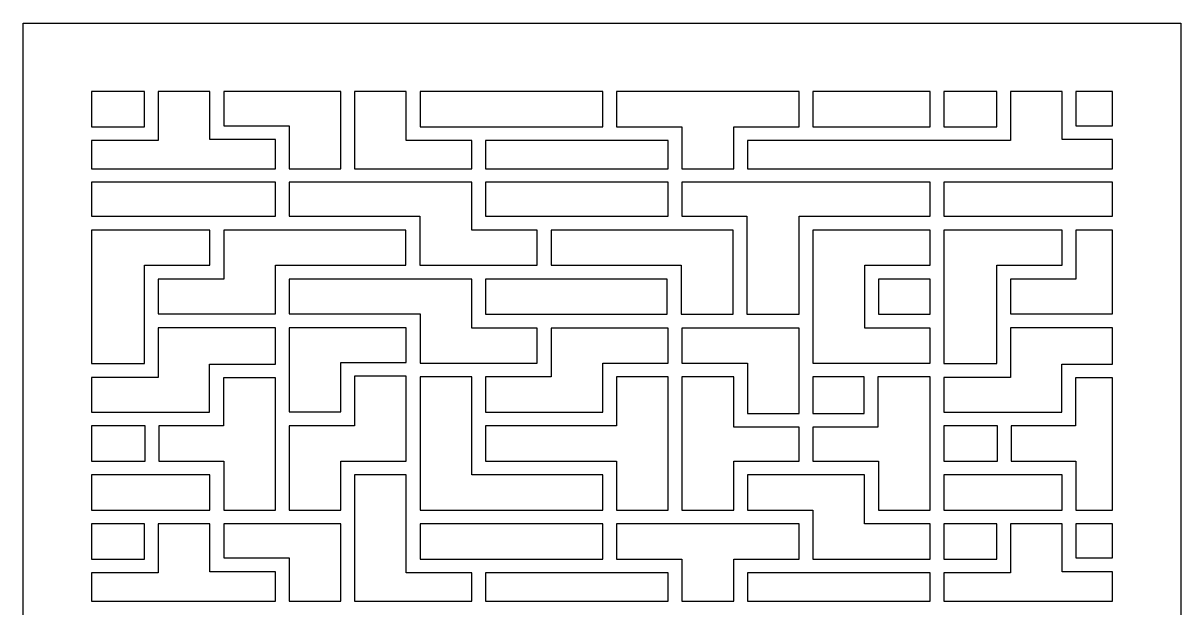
# Model space of a CAD drawing. Header units: centimetres. Extents: x -27.5 to -15.4, y -3.9 to 9.5.
# Drawn here: x -27.51 to -21.72, y 6.6 to 9.52 of the extents above; entities that cross this region are included whole.
import ezdxf

# ---------------------------------------------------------------- set-up
doc = ezdxf.new("R2010")
doc.units = ezdxf.units.CM
doc.header["$MEASUREMENT"] = 0
doc.layers.add('layer 1', color=7, linetype='Continuous')

msp = doc.modelspace()

# ---------------------------------------------------------------- linework, layer by layer
at = {"layer": 'layer 1', "color": 250}
for points, knots in [([(-27.50866, -3.90605), (-27.50866, -3.90605), (-21.72203, -3.90605), (-21.72203, -3.90605), (-21.72203, -3.90605), (-21.72203, -3.90605), (-21.72203, 9.52009), (-21.72203, 9.52009), (-21.72203, 9.52009), (-21.72203, 9.52009), (-27.50866, 9.52009), (-27.50866, 9.52009), (-27.50866, 9.52009), (-27.50866, 9.52009), (-27.50866, -3.90605), (-27.50866, -3.90605)], [0, 0, 0, 0, 0.2, 0.2, 0.2, 0.2, 0.4, 0.4, 0.4, 0.4, 0.6, 0.6, 0.6, 0.6, 1, 1, 1, 1]), ([(-27.1666, 8.93331), (-27.1666, 8.93331), (-26.83361, 8.93331), (-26.83361, 8.93331), (-26.83361, 8.93331), (-26.83361, 8.93331), (-26.83361, 9.17802), (-26.83361, 9.17802), (-26.83361, 9.17802), (-26.83361, 9.17802), (-26.57518, 9.17802), (-26.57518, 9.17802), (-26.57518, 9.17802), (-26.57518, 9.17802), (-26.57518, 8.93903), (-26.57518, 8.93903), (-26.57518, 8.93903), (-26.57518, 8.93903), (-26.24793, 8.93903), (-26.24793, 8.93903), (-26.24793, 8.93903), (-26.24793, 8.93903), (-26.24793, 8.79231), (-26.24793, 8.79231), (-26.24793, 8.79231), (-26.24793, 8.79231), (-27.1666, 8.79231), (-27.1666, 8.79231), (-27.1666, 8.79231), (-27.1666, 8.79231), (-27.1666, 8.93331), (-27.1666, 8.93331)], [0, 0, 0, 0, 0.1111111, 0.1111111, 0.1111111, 0.1111111, 0.2222222, 0.2222222, 0.2222222, 0.2222222, 0.3333333, 0.3333333, 0.3333333, 0.3333333, 0.4444444, 0.4444444, 0.4444444, 0.4444444, 0.5555556, 0.5555556, 0.5555556, 0.5555556, 0.6666667, 0.6666667, 0.6666667, 0.6666667, 0.7777778, 0.7777778, 0.7777778, 0.7777778, 1, 1, 1, 1]), ([(-26.90243, 9.17802), (-26.90243, 9.17802), (-26.90243, 9.00214), (-26.90243, 9.00214), (-26.90243, 9.00214), (-26.90243, 9.00214), (-27.1666, 9.00214), (-27.1666, 9.00214), (-27.1666, 9.00214), (-27.1666, 9.00214), (-27.1666, 9.17802), (-27.1666, 9.17802), (-27.1666, 9.17802), (-27.1666, 9.17802), (-26.90243, 9.17802), (-26.90243, 9.17802)], [0, 0, 0, 0, 0.2, 0.2, 0.2, 0.2, 0.4, 0.4, 0.4, 0.4, 0.6, 0.6, 0.6, 0.6, 1, 1, 1, 1]), ([(-26.50636, 9.17802), (-26.50636, 9.17802), (-26.21352, 9.17802), (-26.21352, 9.17802), (-26.21352, 9.17802), (-26.21352, 9.17802), (-25.92068, 9.17802), (-25.92068, 9.17802), (-25.92068, 9.17802), (-25.92068, 9.17802), (-25.92068, 8.79231), (-25.92068, 8.79231), (-25.92068, 8.79231), (-25.92068, 8.79231), (-26.17911, 8.79231), (-26.17911, 8.79231), (-26.17911, 8.79231), (-26.17911, 8.79231), (-26.17911, 9.00786), (-26.17911, 9.00786), (-26.17911, 9.00786), (-26.17911, 9.00786), (-26.50636, 9.00786), (-26.50636, 9.00786), (-26.50636, 9.00786), (-26.50636, 9.00786), (-26.50636, 9.17802), (-26.50636, 9.17802)], [0, 0, 0, 0, 0.125, 0.125, 0.125, 0.125, 0.25, 0.25, 0.25, 0.25, 0.375, 0.375, 0.375, 0.375, 0.5, 0.5, 0.5, 0.5, 0.625, 0.625, 0.625, 0.625, 0.75, 0.75, 0.75, 0.75, 1, 1, 1, 1]), ([(-25.85186, 9.17802), (-25.85186, 9.17802), (-25.59343, 9.17802), (-25.59343, 9.17802), (-25.59343, 9.17802), (-25.59343, 9.17802), (-25.59343, 8.93331), (-25.59343, 8.93331), (-25.59343, 8.93331), (-25.59343, 8.93331), (-25.26618, 8.93331), (-25.26618, 8.93331), (-25.26618, 8.93331), (-25.26618, 8.93331), (-25.26618, 8.79231), (-25.26618, 8.79231), (-25.26618, 8.79231), (-25.26618, 8.79231), (-25.85186, 8.79231), (-25.85186, 8.79231), (-25.85186, 8.79231), (-25.85186, 8.79231), (-25.85186, 9.17802), (-25.85186, 9.17802)], [0, 0, 0, 0, 0.1428571, 0.1428571, 0.1428571, 0.1428571, 0.2857143, 0.2857143, 0.2857143, 0.2857143, 0.4285714, 0.4285714, 0.4285714, 0.4285714, 0.5714286, 0.5714286, 0.5714286, 0.5714286, 0.7142857, 0.7142857, 0.7142857, 0.7142857, 1, 1, 1, 1]), ([(-25.52461, 9.17802), (-25.52461, 9.17802), (-24.61168, 9.17802), (-24.61168, 9.17802), (-24.61168, 9.17802), (-24.61168, 9.17802), (-24.61168, 9.00214), (-24.61168, 9.00214), (-24.61168, 9.00214), (-24.61168, 9.00214), (-25.23177, 9.00214), (-25.23177, 9.00214), (-25.23177, 9.00214), (-25.23177, 9.00214), (-25.52461, 9.00214), (-25.52461, 9.00214), (-25.52461, 9.00214), (-25.52461, 9.00214), (-25.52461, 9.17802), (-25.52461, 9.17802)], [0, 0, 0, 0, 0.1666667, 0.1666667, 0.1666667, 0.1666667, 0.3333333, 0.3333333, 0.3333333, 0.3333333, 0.5, 0.5, 0.5, 0.5, 0.6666667, 0.6666667, 0.6666667, 0.6666667, 1, 1, 1, 1]), ([(-24.54286, 9.17802), (-24.54286, 9.17802), (-24.25002, 9.17802), (-24.25002, 9.17802), (-24.25002, 9.17802), (-24.25002, 9.17802), (-23.92277, 9.17802), (-23.92277, 9.17802), (-23.92277, 9.17802), (-23.92277, 9.17802), (-23.62993, 9.17802), (-23.62993, 9.17802), (-23.62993, 9.17802), (-23.62993, 9.17802), (-23.62993, 9.00214), (-23.62993, 9.00214), (-23.62993, 9.00214), (-23.62993, 9.00214), (-23.95718, 9.00214), (-23.95718, 9.00214), (-23.95718, 9.00214), (-23.95718, 9.00214), (-23.95718, 8.79231), (-23.95718, 8.79231), (-23.95718, 8.79231), (-23.95718, 8.79231), (-24.21561, 8.79231), (-24.21561, 8.79231), (-24.21561, 8.79231), (-24.21561, 8.79231), (-24.21561, 9.00214), (-24.21561, 9.00214), (-24.21561, 9.00214), (-24.21561, 9.00214), (-24.54286, 9.00214), (-24.54286, 9.00214), (-24.54286, 9.00214), (-24.54286, 9.00214), (-24.54286, 9.17802), (-24.54286, 9.17802)], [0, 0, 0, 0, 0.0909091, 0.0909091, 0.0909091, 0.0909091, 0.1818182, 0.1818182, 0.1818182, 0.1818182, 0.2727273, 0.2727273, 0.2727273, 0.2727273, 0.3636364, 0.3636364, 0.3636364, 0.3636364, 0.4545455, 0.4545455, 0.4545455, 0.4545455, 0.5454545, 0.5454545, 0.5454545, 0.5454545, 0.6363636, 0.6363636, 0.6363636, 0.6363636, 0.7272727, 0.7272727, 0.7272727, 0.7272727, 0.8181818, 0.8181818, 0.8181818, 0.8181818, 1, 1, 1, 1]), ([(-22.57362, 9.17802), (-22.57362, 9.17802), (-22.31519, 9.17802), (-22.31519, 9.17802), (-22.31519, 9.17802), (-22.31519, 9.17802), (-22.31519, 8.93903), (-22.31519, 8.93903), (-22.31519, 8.93903), (-22.31519, 8.93903), (-22.0641, 8.93903), (-22.0641, 8.93903), (-22.0641, 8.93903), (-22.0641, 8.93903), (-22.0641, 8.79231), (-22.0641, 8.79231), (-22.0641, 8.79231), (-22.0641, 8.79231), (-23.88836, 8.79231), (-23.88836, 8.79231), (-23.88836, 8.79231), (-23.88836, 8.79231), (-23.88836, 8.93331), (-23.88836, 8.93331), (-23.88836, 8.93331), (-23.88836, 8.93331), (-23.59552, 8.93331), (-23.59552, 8.93331), (-23.59552, 8.93331), (-23.59552, 8.93331), (-22.57362, 8.93331), (-22.57362, 8.93331), (-22.57362, 8.93331), (-22.57362, 8.93331), (-22.57362, 9.17802), (-22.57362, 9.17802)], [0, 0, 0, 0, 0.1, 0.1, 0.1, 0.1, 0.2, 0.2, 0.2, 0.2, 0.3, 0.3, 0.3, 0.3, 0.4, 0.4, 0.4, 0.4, 0.5, 0.5, 0.5, 0.5, 0.6, 0.6, 0.6, 0.6, 0.7, 0.7, 0.7, 0.7, 0.8, 0.8, 0.8, 0.8, 1, 1, 1, 1]), ([(-23.5611, 9.17802), (-23.5611, 9.17802), (-23.30268, 9.17802), (-23.30268, 9.17802), (-23.30268, 9.17802), (-23.30268, 9.17802), (-22.97543, 9.17802), (-22.97543, 9.17802), (-22.97543, 9.17802), (-22.97543, 9.17802), (-22.97543, 9.00214), (-22.97543, 9.00214), (-22.97543, 9.00214), (-22.97543, 9.00214), (-23.5611, 9.00214), (-23.5611, 9.00214), (-23.5611, 9.00214), (-23.5611, 9.00214), (-23.5611, 9.17802), (-23.5611, 9.17802)], [0, 0, 0, 0, 0.1666667, 0.1666667, 0.1666667, 0.1666667, 0.3333333, 0.3333333, 0.3333333, 0.3333333, 0.5, 0.5, 0.5, 0.5, 0.6666667, 0.6666667, 0.6666667, 0.6666667, 1, 1, 1, 1]), ([(-22.9066, 9.17802), (-22.9066, 9.17802), (-22.64244, 9.17802), (-22.64244, 9.17802), (-22.64244, 9.17802), (-22.64244, 9.17802), (-22.64244, 9.00214), (-22.64244, 9.00214), (-22.64244, 9.00214), (-22.64244, 9.00214), (-22.9066, 9.00214), (-22.9066, 9.00214), (-22.9066, 9.00214), (-22.9066, 9.00214), (-22.9066, 9.17802), (-22.9066, 9.17802)], [0, 0, 0, 0, 0.2, 0.2, 0.2, 0.2, 0.4, 0.4, 0.4, 0.4, 0.6, 0.6, 0.6, 0.6, 1, 1, 1, 1]), ([(-22.24637, 9.17802), (-22.24637, 9.17802), (-22.0641, 9.17802), (-22.0641, 9.17802), (-22.0641, 9.17802), (-22.0641, 9.17802), (-22.0641, 9.00786), (-22.0641, 9.00786), (-22.0641, 9.00786), (-22.0641, 9.00786), (-22.24637, 9.00786), (-22.24637, 9.00786), (-22.24637, 9.00786), (-22.24637, 9.00786), (-22.24637, 9.17802), (-22.24637, 9.17802)], [0, 0, 0, 0, 0.2, 0.2, 0.2, 0.2, 0.4, 0.4, 0.4, 0.4, 0.6, 0.6, 0.6, 0.6, 1, 1, 1, 1]), ([(-25.19736, 8.79231), (-25.19736, 8.79231), (-25.19736, 8.93331), (-25.19736, 8.93331), (-25.19736, 8.93331), (-25.19736, 8.93331), (-24.57727, 8.93331), (-24.57727, 8.93331), (-24.57727, 8.93331), (-24.57727, 8.93331), (-24.28443, 8.93331), (-24.28443, 8.93331), (-24.28443, 8.93331), (-24.28443, 8.93331), (-24.28443, 8.79231), (-24.28443, 8.79231), (-24.28443, 8.79231), (-24.28443, 8.79231), (-25.19736, 8.79231), (-25.19736, 8.79231)], [0, 0, 0, 0, 0.1666667, 0.1666667, 0.1666667, 0.1666667, 0.3333333, 0.3333333, 0.3333333, 0.3333333, 0.5, 0.5, 0.5, 0.5, 0.6666667, 0.6666667, 0.6666667, 0.6666667, 1, 1, 1, 1]), ([(-27.1666, 8.55515), (-27.1666, 8.55515), (-27.1666, 8.7253), (-27.1666, 8.7253), (-27.1666, 8.7253), (-27.1666, 8.7253), (-26.24793, 8.7253), (-26.24793, 8.7253), (-26.24793, 8.7253), (-26.24793, 8.7253), (-26.24793, 8.55515), (-26.24793, 8.55515), (-26.24793, 8.55515), (-26.24793, 8.55515), (-26.54082, 8.55515), (-26.54082, 8.55515), (-26.54082, 8.55515), (-26.54082, 8.55515), (-27.1666, 8.55515), (-27.1666, 8.55515)], [0, 0, 0, 0, 0.1666667, 0.1666667, 0.1666667, 0.1666667, 0.3333333, 0.3333333, 0.3333333, 0.3333333, 0.5, 0.5, 0.5, 0.5, 0.6666667, 0.6666667, 0.6666667, 0.6666667, 1, 1, 1, 1]), ([(-26.17911, 8.7253), (-26.17911, 8.7253), (-25.26618, 8.7253), (-25.26618, 8.7253), (-25.26618, 8.7253), (-25.26618, 8.7253), (-25.26618, 8.48633), (-25.26618, 8.48633), (-25.26618, 8.48633), (-25.26618, 8.48633), (-24.93893, 8.48633), (-24.93893, 8.48633), (-24.93893, 8.48633), (-24.93893, 8.48633), (-24.93893, 8.31045), (-24.93893, 8.31045), (-24.93893, 8.31045), (-24.93893, 8.31045), (-25.23177, 8.31045), (-25.23177, 8.31045), (-25.23177, 8.31045), (-25.23177, 8.31045), (-25.52651, 8.31045), (-25.52651, 8.31045), (-25.52651, 8.31045), (-25.52651, 8.31045), (-25.52651, 8.55515), (-25.52651, 8.55515), (-25.52651, 8.55515), (-25.52651, 8.55515), (-26.17911, 8.55515), (-26.17911, 8.55515), (-26.17911, 8.55515), (-26.17911, 8.55515), (-26.17911, 8.7253), (-26.17911, 8.7253)], [0, 0, 0, 0, 0.1, 0.1, 0.1, 0.1, 0.2, 0.2, 0.2, 0.2, 0.3, 0.3, 0.3, 0.3, 0.4, 0.4, 0.4, 0.4, 0.5, 0.5, 0.5, 0.5, 0.6, 0.6, 0.6, 0.6, 0.7, 0.7, 0.7, 0.7, 0.8, 0.8, 0.8, 0.8, 1, 1, 1, 1]), ([(-25.19736, 8.55515), (-25.19736, 8.55515), (-25.19736, 8.7253), (-25.19736, 8.7253), (-25.19736, 8.7253), (-25.19736, 8.7253), (-24.28443, 8.7253), (-24.28443, 8.7253), (-24.28443, 8.7253), (-24.28443, 8.7253), (-24.28443, 8.55515), (-24.28443, 8.55515), (-24.28443, 8.55515), (-24.28443, 8.55515), (-24.90452, 8.55515), (-24.90452, 8.55515), (-24.90452, 8.55515), (-24.90452, 8.55515), (-25.19736, 8.55515), (-25.19736, 8.55515)], [0, 0, 0, 0, 0.1666667, 0.1666667, 0.1666667, 0.1666667, 0.3333333, 0.3333333, 0.3333333, 0.3333333, 0.5, 0.5, 0.5, 0.5, 0.6666667, 0.6666667, 0.6666667, 0.6666667, 1, 1, 1, 1]), ([(-23.89116, 8.06574), (-23.89116, 8.06574), (-23.89116, 8.55515), (-23.89116, 8.55515), (-23.89116, 8.55515), (-23.89116, 8.55515), (-24.21561, 8.55515), (-24.21561, 8.55515), (-24.21561, 8.55515), (-24.21561, 8.55515), (-24.21561, 8.7253), (-24.21561, 8.7253), (-24.21561, 8.7253), (-24.21561, 8.7253), (-22.97543, 8.7253), (-22.97543, 8.7253), (-22.97543, 8.7253), (-22.97543, 8.7253), (-22.97543, 8.55515), (-22.97543, 8.55515), (-22.97543, 8.55515), (-22.97543, 8.55515), (-23.62993, 8.55515), (-23.62993, 8.55515), (-23.62993, 8.55515), (-23.62993, 8.55515), (-23.62993, 8.06574), (-23.62993, 8.06574), (-23.62993, 8.06574), (-23.62993, 8.06574), (-23.89116, 8.06574), (-23.89116, 8.06574)], [0, 0, 0, 0, 0.1111111, 0.1111111, 0.1111111, 0.1111111, 0.2222222, 0.2222222, 0.2222222, 0.2222222, 0.3333333, 0.3333333, 0.3333333, 0.3333333, 0.4444444, 0.4444444, 0.4444444, 0.4444444, 0.5555556, 0.5555556, 0.5555556, 0.5555556, 0.6666667, 0.6666667, 0.6666667, 0.6666667, 0.7777778, 0.7777778, 0.7777778, 0.7777778, 1, 1, 1, 1]), ([(-22.0641, 8.7253), (-22.0641, 8.7253), (-22.0641, 8.55515), (-22.0641, 8.55515), (-22.0641, 8.55515), (-22.0641, 8.55515), (-22.28082, 8.55515), (-22.28082, 8.55515), (-22.28082, 8.55515), (-22.28082, 8.55515), (-22.9066, 8.55515), (-22.9066, 8.55515), (-22.9066, 8.55515), (-22.9066, 8.55515), (-22.9066, 8.7253), (-22.9066, 8.7253), (-22.9066, 8.7253), (-22.9066, 8.7253), (-22.0641, 8.7253), (-22.0641, 8.7253)], [0, 0, 0, 0, 0.1666667, 0.1666667, 0.1666667, 0.1666667, 0.3333333, 0.3333333, 0.3333333, 0.3333333, 0.5, 0.5, 0.5, 0.5, 0.6666667, 0.6666667, 0.6666667, 0.6666667, 1, 1, 1, 1]), ([(-27.1666, 7.81918), (-27.1666, 7.81918), (-27.1666, 8.48633), (-27.1666, 8.48633), (-27.1666, 8.48633), (-27.1666, 8.48633), (-26.57523, 8.48633), (-26.57523, 8.48633), (-26.57523, 8.48633), (-26.57523, 8.48633), (-26.57523, 8.31045), (-26.57523, 8.31045), (-26.57523, 8.31045), (-26.57523, 8.31045), (-26.90243, 8.31045), (-26.90243, 8.31045), (-26.90243, 8.31045), (-26.90243, 8.31045), (-26.90243, 8.03289), (-26.90243, 8.03289), (-26.90243, 8.03289), (-26.90243, 8.03289), (-26.90243, 7.81918), (-26.90243, 7.81918), (-26.90243, 7.81918), (-26.90243, 7.81918), (-27.1666, 7.81918), (-27.1666, 7.81918)], [0, 0, 0, 0, 0.125, 0.125, 0.125, 0.125, 0.25, 0.25, 0.25, 0.25, 0.375, 0.375, 0.375, 0.375, 0.5, 0.5, 0.5, 0.5, 0.625, 0.625, 0.625, 0.625, 0.75, 0.75, 0.75, 0.75, 1, 1, 1, 1]), ([(-26.5064, 8.48633), (-26.5064, 8.48633), (-26.21352, 8.48633), (-26.21352, 8.48633), (-26.21352, 8.48633), (-26.21352, 8.48633), (-25.59534, 8.48633), (-25.59534, 8.48633), (-25.59534, 8.48633), (-25.59534, 8.48633), (-25.59534, 8.31045), (-25.59534, 8.31045), (-25.59534, 8.31045), (-25.59534, 8.31045), (-26.24793, 8.31045), (-26.24793, 8.31045), (-26.24793, 8.31045), (-26.24793, 8.31045), (-26.24793, 8.0673), (-26.24793, 8.0673), (-26.24793, 8.0673), (-26.24793, 8.0673), (-26.83361, 8.0673), (-26.83361, 8.0673), (-26.83361, 8.0673), (-26.83361, 8.0673), (-26.83361, 8.24162), (-26.83361, 8.24162), (-26.83361, 8.24162), (-26.83361, 8.24162), (-26.5064, 8.24162), (-26.5064, 8.24162), (-26.5064, 8.24162), (-26.5064, 8.24162), (-26.5064, 8.48633), (-26.5064, 8.48633)], [0, 0, 0, 0, 0.1, 0.1, 0.1, 0.1, 0.2, 0.2, 0.2, 0.2, 0.3, 0.3, 0.3, 0.3, 0.4, 0.4, 0.4, 0.4, 0.5, 0.5, 0.5, 0.5, 0.6, 0.6, 0.6, 0.6, 0.7, 0.7, 0.7, 0.7, 0.8, 0.8, 0.8, 0.8, 1, 1, 1, 1]), ([(-24.87011, 8.48633), (-24.87011, 8.48633), (-24.25002, 8.48633), (-24.25002, 8.48633), (-24.25002, 8.48633), (-24.25002, 8.48633), (-23.95998, 8.48633), (-23.95998, 8.48633), (-23.95998, 8.48633), (-23.95998, 8.48633), (-23.95998, 8.06574), (-23.95998, 8.06574), (-23.95998, 8.06574), (-23.95998, 8.06574), (-24.22013, 8.06574), (-24.22013, 8.06574), (-24.22013, 8.06574), (-24.22013, 8.06574), (-24.22013, 8.31045), (-24.22013, 8.31045), (-24.22013, 8.31045), (-24.22013, 8.31045), (-24.87011, 8.31045), (-24.87011, 8.31045), (-24.87011, 8.31045), (-24.87011, 8.31045), (-24.87011, 8.48633), (-24.87011, 8.48633)], [0, 0, 0, 0, 0.125, 0.125, 0.125, 0.125, 0.25, 0.25, 0.25, 0.25, 0.375, 0.375, 0.375, 0.375, 0.5, 0.5, 0.5, 0.5, 0.625, 0.625, 0.625, 0.625, 0.75, 0.75, 0.75, 0.75, 1, 1, 1, 1]), ([(-23.5611, 8.03133), (-23.5611, 8.03133), (-23.5611, 8.48633), (-23.5611, 8.48633), (-23.5611, 8.48633), (-23.5611, 8.48633), (-22.97543, 8.48633), (-22.97543, 8.48633), (-22.97543, 8.48633), (-22.97543, 8.48633), (-22.97543, 8.31045), (-22.97543, 8.31045), (-22.97543, 8.31045), (-22.97543, 8.31045), (-23.3022, 8.31045), (-23.3022, 8.31045), (-23.3022, 8.31045), (-23.3022, 8.31045), (-23.3022, 7.99691), (-23.3022, 7.99691), (-23.3022, 7.99691), (-23.3022, 7.99691), (-22.97543, 7.99691), (-22.97543, 7.99691), (-22.97543, 7.99691), (-22.97543, 7.99691), (-22.97543, 7.82103), (-22.97543, 7.82103), (-22.97543, 7.82103), (-22.97543, 7.82103), (-23.27118, 7.82103), (-23.27118, 7.82103), (-23.27118, 7.82103), (-23.27118, 7.82103), (-23.5611, 7.82103), (-23.5611, 7.82103), (-23.5611, 7.82103), (-23.5611, 7.82103), (-23.5611, 8.03133), (-23.5611, 8.03133)], [0, 0, 0, 0, 0.0909091, 0.0909091, 0.0909091, 0.0909091, 0.1818182, 0.1818182, 0.1818182, 0.1818182, 0.2727273, 0.2727273, 0.2727273, 0.2727273, 0.3636364, 0.3636364, 0.3636364, 0.3636364, 0.4545455, 0.4545455, 0.4545455, 0.4545455, 0.5454545, 0.5454545, 0.5454545, 0.5454545, 0.6363636, 0.6363636, 0.6363636, 0.6363636, 0.7272727, 0.7272727, 0.7272727, 0.7272727, 0.8181818, 0.8181818, 0.8181818, 0.8181818, 1, 1, 1, 1]), ([(-22.9066, 7.81918), (-22.9066, 7.81918), (-22.9066, 8.48633), (-22.9066, 8.48633), (-22.9066, 8.48633), (-22.9066, 8.48633), (-22.31524, 8.48633), (-22.31524, 8.48633), (-22.31524, 8.48633), (-22.31524, 8.48633), (-22.31524, 8.31045), (-22.31524, 8.31045), (-22.31524, 8.31045), (-22.31524, 8.31045), (-22.64244, 8.31045), (-22.64244, 8.31045), (-22.64244, 8.31045), (-22.64244, 8.31045), (-22.64244, 8.03289), (-22.64244, 8.03289), (-22.64244, 8.03289), (-22.64244, 8.03289), (-22.64244, 7.81918), (-22.64244, 7.81918), (-22.64244, 7.81918), (-22.64244, 7.81918), (-22.9066, 7.81918), (-22.9066, 7.81918)], [0, 0, 0, 0, 0.125, 0.125, 0.125, 0.125, 0.25, 0.25, 0.25, 0.25, 0.375, 0.375, 0.375, 0.375, 0.5, 0.5, 0.5, 0.5, 0.625, 0.625, 0.625, 0.625, 0.75, 0.75, 0.75, 0.75, 1, 1, 1, 1]), ([(-22.0641, 8.48633), (-22.0641, 8.48633), (-22.0641, 8.0673), (-22.0641, 8.0673), (-22.0641, 8.0673), (-22.0641, 8.0673), (-22.57362, 8.0673), (-22.57362, 8.0673), (-22.57362, 8.0673), (-22.57362, 8.0673), (-22.57362, 8.24162), (-22.57362, 8.24162), (-22.57362, 8.24162), (-22.57362, 8.24162), (-22.24641, 8.24162), (-22.24641, 8.24162), (-22.24641, 8.24162), (-22.24641, 8.24162), (-22.24641, 8.48633), (-22.24641, 8.48633), (-22.24641, 8.48633), (-22.24641, 8.48633), (-22.0641, 8.48633), (-22.0641, 8.48633)], [0, 0, 0, 0, 0.1428571, 0.1428571, 0.1428571, 0.1428571, 0.2857143, 0.2857143, 0.2857143, 0.2857143, 0.4285714, 0.4285714, 0.4285714, 0.4285714, 0.5714286, 0.5714286, 0.5714286, 0.5714286, 0.7142857, 0.7142857, 0.7142857, 0.7142857, 1, 1, 1, 1]), ([(-26.17911, 8.0673), (-26.17911, 8.0673), (-26.17911, 8.24162), (-26.17911, 8.24162), (-26.17911, 8.24162), (-26.17911, 8.24162), (-25.56092, 8.24162), (-25.56092, 8.24162), (-25.56092, 8.24162), (-25.56092, 8.24162), (-25.26618, 8.24162), (-25.26618, 8.24162), (-25.26618, 8.24162), (-25.26618, 8.24162), (-25.26618, 7.99691), (-25.26618, 7.99691), (-25.26618, 7.99691), (-25.26618, 7.99691), (-24.93893, 7.99691), (-24.93893, 7.99691), (-24.93893, 7.99691), (-24.93893, 7.99691), (-24.93893, 7.82103), (-24.93893, 7.82103), (-24.93893, 7.82103), (-24.93893, 7.82103), (-25.23177, 7.82103), (-25.23177, 7.82103), (-25.23177, 7.82103), (-25.23177, 7.82103), (-25.52461, 7.82103), (-25.52461, 7.82103), (-25.52461, 7.82103), (-25.52461, 7.82103), (-25.52461, 8.0673), (-25.52461, 8.0673), (-25.52461, 8.0673), (-25.52461, 8.0673), (-26.17911, 8.0673), (-26.17911, 8.0673)], [0, 0, 0, 0, 0.0909091, 0.0909091, 0.0909091, 0.0909091, 0.1818182, 0.1818182, 0.1818182, 0.1818182, 0.2727273, 0.2727273, 0.2727273, 0.2727273, 0.3636364, 0.3636364, 0.3636364, 0.3636364, 0.4545455, 0.4545455, 0.4545455, 0.4545455, 0.5454545, 0.5454545, 0.5454545, 0.5454545, 0.6363636, 0.6363636, 0.6363636, 0.6363636, 0.7272727, 0.7272727, 0.7272727, 0.7272727, 0.8181818, 0.8181818, 0.8181818, 0.8181818, 1, 1, 1, 1]), ([(-24.90452, 8.24162), (-24.90452, 8.24162), (-24.28896, 8.24162), (-24.28896, 8.24162), (-24.28896, 8.24162), (-24.28896, 8.24162), (-24.28896, 8.06574), (-24.28896, 8.06574), (-24.28896, 8.06574), (-24.28896, 8.06574), (-24.90452, 8.06574), (-24.90452, 8.06574), (-24.90452, 8.06574), (-24.90452, 8.06574), (-25.19736, 8.06574), (-25.19736, 8.06574), (-25.19736, 8.06574), (-25.19736, 8.06574), (-25.19736, 8.24162), (-25.19736, 8.24162), (-25.19736, 8.24162), (-25.19736, 8.24162), (-24.90452, 8.24162), (-24.90452, 8.24162)], [0, 0, 0, 0, 0.1428571, 0.1428571, 0.1428571, 0.1428571, 0.2857143, 0.2857143, 0.2857143, 0.2857143, 0.4285714, 0.4285714, 0.4285714, 0.4285714, 0.5714286, 0.5714286, 0.5714286, 0.5714286, 0.7142857, 0.7142857, 0.7142857, 0.7142857, 1, 1, 1, 1]), ([(-23.23338, 8.06574), (-23.23338, 8.06574), (-23.23338, 8.24162), (-23.23338, 8.24162), (-23.23338, 8.24162), (-23.23338, 8.24162), (-22.97543, 8.24162), (-22.97543, 8.24162), (-22.97543, 8.24162), (-22.97543, 8.24162), (-22.97543, 8.06574), (-22.97543, 8.06574), (-22.97543, 8.06574), (-22.97543, 8.06574), (-23.23338, 8.06574), (-23.23338, 8.06574)], [0, 0, 0, 0, 0.2, 0.2, 0.2, 0.2, 0.4, 0.4, 0.4, 0.4, 0.6, 0.6, 0.6, 0.6, 1, 1, 1, 1]), ([(-27.1666, 7.57632), (-27.1666, 7.57632), (-27.1666, 7.75035), (-27.1666, 7.75035), (-27.1666, 7.75035), (-27.1666, 7.75035), (-26.83361, 7.75035), (-26.83361, 7.75035), (-26.83361, 7.75035), (-26.83361, 7.75035), (-26.83361, 7.99848), (-26.83361, 7.99848), (-26.83361, 7.99848), (-26.83361, 7.99848), (-26.24793, 7.99848), (-26.24793, 7.99848), (-26.24793, 7.99848), (-26.24793, 7.99848), (-26.24793, 7.817), (-26.24793, 7.817), (-26.24793, 7.817), (-26.24793, 7.817), (-26.57676, 7.817), (-26.57676, 7.817), (-26.57676, 7.817), (-26.57676, 7.817), (-26.57676, 7.57632), (-26.57676, 7.57632), (-26.57676, 7.57632), (-26.57676, 7.57632), (-26.86477, 7.57632), (-26.86477, 7.57632), (-26.86477, 7.57632), (-26.86477, 7.57632), (-27.1666, 7.57632), (-27.1666, 7.57632)], [0, 0, 0, 0, 0.1, 0.1, 0.1, 0.1, 0.2, 0.2, 0.2, 0.2, 0.3, 0.3, 0.3, 0.3, 0.4, 0.4, 0.4, 0.4, 0.5, 0.5, 0.5, 0.5, 0.6, 0.6, 0.6, 0.6, 0.7, 0.7, 0.7, 0.7, 0.8, 0.8, 0.8, 0.8, 1, 1, 1, 1]), ([(-26.17911, 7.99848), (-26.17911, 7.99848), (-25.59343, 7.99848), (-25.59343, 7.99848), (-25.59343, 7.99848), (-25.59343, 7.99848), (-25.59343, 7.82484), (-25.59343, 7.82484), (-25.59343, 7.82484), (-25.59343, 7.82484), (-25.92068, 7.82484), (-25.92068, 7.82484), (-25.92068, 7.82484), (-25.92068, 7.82484), (-25.92068, 7.57777), (-25.92068, 7.57777), (-25.92068, 7.57777), (-25.92068, 7.57777), (-26.17911, 7.57777), (-26.17911, 7.57777), (-26.17911, 7.57777), (-26.17911, 7.57777), (-26.17911, 7.78258), (-26.17911, 7.78258), (-26.17911, 7.78258), (-26.17911, 7.78258), (-26.17911, 7.99848), (-26.17911, 7.99848)], [0, 0, 0, 0, 0.125, 0.125, 0.125, 0.125, 0.25, 0.25, 0.25, 0.25, 0.375, 0.375, 0.375, 0.375, 0.5, 0.5, 0.5, 0.5, 0.625, 0.625, 0.625, 0.625, 0.75, 0.75, 0.75, 0.75, 1, 1, 1, 1]), ([(-25.19736, 7.75221), (-25.19736, 7.75221), (-24.87011, 7.75221), (-24.87011, 7.75221), (-24.87011, 7.75221), (-24.87011, 7.75221), (-24.87011, 7.99691), (-24.87011, 7.99691), (-24.87011, 7.99691), (-24.87011, 7.99691), (-24.28443, 7.99691), (-24.28443, 7.99691), (-24.28443, 7.99691), (-24.28443, 7.99691), (-24.28443, 7.82103), (-24.28443, 7.82103), (-24.28443, 7.82103), (-24.28443, 7.82103), (-24.61168, 7.82103), (-24.61168, 7.82103), (-24.61168, 7.82103), (-24.61168, 7.82103), (-24.61168, 7.57632), (-24.61168, 7.57632), (-24.61168, 7.57632), (-24.61168, 7.57632), (-25.19736, 7.57632), (-25.19736, 7.57632), (-25.19736, 7.57632), (-25.19736, 7.57632), (-25.19736, 7.75221), (-25.19736, 7.75221)], [0, 0, 0, 0, 0.1111111, 0.1111111, 0.1111111, 0.1111111, 0.2222222, 0.2222222, 0.2222222, 0.2222222, 0.3333333, 0.3333333, 0.3333333, 0.3333333, 0.4444444, 0.4444444, 0.4444444, 0.4444444, 0.5555556, 0.5555556, 0.5555556, 0.5555556, 0.6666667, 0.6666667, 0.6666667, 0.6666667, 0.7777778, 0.7777778, 0.7777778, 0.7777778, 1, 1, 1, 1]), ([(-23.92557, 7.99691), (-23.92557, 7.99691), (-23.62993, 7.99691), (-23.62993, 7.99691), (-23.62993, 7.99691), (-23.62993, 7.99691), (-23.62993, 7.78662), (-23.62993, 7.78662), (-23.62993, 7.78662), (-23.62993, 7.78662), (-23.62993, 7.57062), (-23.62993, 7.57062), (-23.62993, 7.57062), (-23.62993, 7.57062), (-23.88836, 7.57062), (-23.88836, 7.57062), (-23.88836, 7.57062), (-23.88836, 7.57062), (-23.88836, 7.82103), (-23.88836, 7.82103), (-23.88836, 7.82103), (-23.88836, 7.82103), (-24.21561, 7.82103), (-24.21561, 7.82103), (-24.21561, 7.82103), (-24.21561, 7.82103), (-24.21561, 7.99691), (-24.21561, 7.99691), (-24.21561, 7.99691), (-24.21561, 7.99691), (-23.92557, 7.99691), (-23.92557, 7.99691)], [0, 0, 0, 0, 0.1111111, 0.1111111, 0.1111111, 0.1111111, 0.2222222, 0.2222222, 0.2222222, 0.2222222, 0.3333333, 0.3333333, 0.3333333, 0.3333333, 0.4444444, 0.4444444, 0.4444444, 0.4444444, 0.5555556, 0.5555556, 0.5555556, 0.5555556, 0.6666667, 0.6666667, 0.6666667, 0.6666667, 0.7777778, 0.7777778, 0.7777778, 0.7777778, 1, 1, 1, 1]), ([(-22.0641, 7.99848), (-22.0641, 7.99848), (-22.0641, 7.817), (-22.0641, 7.817), (-22.0641, 7.817), (-22.0641, 7.817), (-22.31676, 7.817), (-22.31676, 7.817), (-22.31676, 7.817), (-22.31676, 7.817), (-22.31676, 7.57632), (-22.31676, 7.57632), (-22.31676, 7.57632), (-22.31676, 7.57632), (-22.60478, 7.57632), (-22.60478, 7.57632), (-22.60478, 7.57632), (-22.60478, 7.57632), (-22.9066, 7.57632), (-22.9066, 7.57632), (-22.9066, 7.57632), (-22.9066, 7.57632), (-22.9066, 7.75035), (-22.9066, 7.75035), (-22.9066, 7.75035), (-22.9066, 7.75035), (-22.57362, 7.75035), (-22.57362, 7.75035), (-22.57362, 7.75035), (-22.57362, 7.75035), (-22.57362, 7.99848), (-22.57362, 7.99848), (-22.57362, 7.99848), (-22.57362, 7.99848), (-22.0641, 7.99848), (-22.0641, 7.99848)], [0, 0, 0, 0, 0.1, 0.1, 0.1, 0.1, 0.2, 0.2, 0.2, 0.2, 0.3, 0.3, 0.3, 0.3, 0.4, 0.4, 0.4, 0.4, 0.5, 0.5, 0.5, 0.5, 0.6, 0.6, 0.6, 0.6, 0.7, 0.7, 0.7, 0.7, 0.8, 0.8, 0.8, 0.8, 1, 1, 1, 1]), ([(-26.17911, 7.50894), (-26.17911, 7.50894), (-25.85186, 7.50894), (-25.85186, 7.50894), (-25.85186, 7.50894), (-25.85186, 7.50894), (-25.85186, 7.75602), (-25.85186, 7.75602), (-25.85186, 7.75602), (-25.85186, 7.75602), (-25.59343, 7.75602), (-25.59343, 7.75602), (-25.59343, 7.75602), (-25.59343, 7.75602), (-25.59343, 7.33162), (-25.59343, 7.33162), (-25.59343, 7.33162), (-25.59343, 7.33162), (-25.92068, 7.33162), (-25.92068, 7.33162), (-25.92068, 7.33162), (-25.92068, 7.33162), (-25.92068, 7.08691), (-25.92068, 7.08691), (-25.92068, 7.08691), (-25.92068, 7.08691), (-26.17911, 7.08691), (-26.17911, 7.08691), (-26.17911, 7.08691), (-26.17911, 7.08691), (-26.17911, 7.50894), (-26.17911, 7.50894)], [0, 0, 0, 0, 0.1111111, 0.1111111, 0.1111111, 0.1111111, 0.2222222, 0.2222222, 0.2222222, 0.2222222, 0.3333333, 0.3333333, 0.3333333, 0.3333333, 0.4444444, 0.4444444, 0.4444444, 0.4444444, 0.5555556, 0.5555556, 0.5555556, 0.5555556, 0.6666667, 0.6666667, 0.6666667, 0.6666667, 0.7777778, 0.7777778, 0.7777778, 0.7777778, 1, 1, 1, 1]), ([(-26.50793, 7.74817), (-26.50793, 7.74817), (-26.24793, 7.74817), (-26.24793, 7.74817), (-26.24793, 7.74817), (-26.24793, 7.74817), (-26.24793, 7.54336), (-26.24793, 7.54336), (-26.24793, 7.54336), (-26.24793, 7.54336), (-26.24793, 7.08691), (-26.24793, 7.08691), (-26.24793, 7.08691), (-26.24793, 7.08691), (-26.50636, 7.08691), (-26.50636, 7.08691), (-26.50636, 7.08691), (-26.50636, 7.08691), (-26.50636, 7.33162), (-26.50636, 7.33162), (-26.50636, 7.33162), (-26.50636, 7.33162), (-26.83036, 7.33162), (-26.83036, 7.33162), (-26.83036, 7.33162), (-26.83036, 7.33162), (-26.83036, 7.5075), (-26.83036, 7.5075), (-26.83036, 7.5075), (-26.83036, 7.5075), (-26.50793, 7.5075), (-26.50793, 7.5075), (-26.50793, 7.5075), (-26.50793, 7.5075), (-26.50793, 7.74817), (-26.50793, 7.74817)], [0, 0, 0, 0, 0.1, 0.1, 0.1, 0.1, 0.2, 0.2, 0.2, 0.2, 0.3, 0.3, 0.3, 0.3, 0.4, 0.4, 0.4, 0.4, 0.5, 0.5, 0.5, 0.5, 0.6, 0.6, 0.6, 0.6, 0.7, 0.7, 0.7, 0.7, 0.8, 0.8, 0.8, 0.8, 1, 1, 1, 1]), ([(-25.52461, 7.2972), (-25.52461, 7.2972), (-25.52461, 7.75221), (-25.52461, 7.75221), (-25.52461, 7.75221), (-25.52461, 7.75221), (-25.26618, 7.75221), (-25.26618, 7.75221), (-25.26618, 7.75221), (-25.26618, 7.75221), (-25.26618, 7.54191), (-25.26618, 7.54191), (-25.26618, 7.54191), (-25.26618, 7.54191), (-25.26618, 7.26279), (-25.26618, 7.26279), (-25.26618, 7.26279), (-25.26618, 7.26279), (-24.61168, 7.26279), (-24.61168, 7.26279), (-24.61168, 7.26279), (-24.61168, 7.26279), (-24.61168, 7.08691), (-24.61168, 7.08691), (-24.61168, 7.08691), (-24.61168, 7.08691), (-25.52461, 7.08691), (-25.52461, 7.08691), (-25.52461, 7.08691), (-25.52461, 7.08691), (-25.52461, 7.2972), (-25.52461, 7.2972)], [0, 0, 0, 0, 0.1111111, 0.1111111, 0.1111111, 0.1111111, 0.2222222, 0.2222222, 0.2222222, 0.2222222, 0.3333333, 0.3333333, 0.3333333, 0.3333333, 0.4444444, 0.4444444, 0.4444444, 0.4444444, 0.5555556, 0.5555556, 0.5555556, 0.5555556, 0.6666667, 0.6666667, 0.6666667, 0.6666667, 0.7777778, 0.7777778, 0.7777778, 0.7777778, 1, 1, 1, 1]), ([(-25.19736, 7.5075), (-25.19736, 7.5075), (-24.54286, 7.5075), (-24.54286, 7.5075), (-24.54286, 7.5075), (-24.54286, 7.5075), (-24.54286, 7.75221), (-24.54286, 7.75221), (-24.54286, 7.75221), (-24.54286, 7.75221), (-24.28443, 7.75221), (-24.28443, 7.75221), (-24.28443, 7.75221), (-24.28443, 7.75221), (-24.28443, 7.08691), (-24.28443, 7.08691), (-24.28443, 7.08691), (-24.28443, 7.08691), (-24.54286, 7.08691), (-24.54286, 7.08691), (-24.54286, 7.08691), (-24.54286, 7.08691), (-24.54286, 7.33162), (-24.54286, 7.33162), (-24.54286, 7.33162), (-24.54286, 7.33162), (-25.19736, 7.33162), (-25.19736, 7.33162), (-25.19736, 7.33162), (-25.19736, 7.33162), (-25.19736, 7.5075), (-25.19736, 7.5075)], [0, 0, 0, 0, 0.1111111, 0.1111111, 0.1111111, 0.1111111, 0.2222222, 0.2222222, 0.2222222, 0.2222222, 0.3333333, 0.3333333, 0.3333333, 0.3333333, 0.4444444, 0.4444444, 0.4444444, 0.4444444, 0.5555556, 0.5555556, 0.5555556, 0.5555556, 0.6666667, 0.6666667, 0.6666667, 0.6666667, 0.7777778, 0.7777778, 0.7777778, 0.7777778, 1, 1, 1, 1]), ([(-24.21561, 7.08691), (-24.21561, 7.08691), (-24.21561, 7.75221), (-24.21561, 7.75221), (-24.21561, 7.75221), (-24.21561, 7.75221), (-23.95718, 7.75221), (-23.95718, 7.75221), (-23.95718, 7.75221), (-23.95718, 7.75221), (-23.95718, 7.5018), (-23.95718, 7.5018), (-23.95718, 7.5018), (-23.95718, 7.5018), (-23.62993, 7.5018), (-23.62993, 7.5018), (-23.62993, 7.5018), (-23.62993, 7.5018), (-23.62993, 7.33162), (-23.62993, 7.33162), (-23.62993, 7.33162), (-23.62993, 7.33162), (-23.95718, 7.33162), (-23.95718, 7.33162), (-23.95718, 7.33162), (-23.95718, 7.33162), (-23.95718, 7.08691), (-23.95718, 7.08691), (-23.95718, 7.08691), (-23.95718, 7.08691), (-24.21561, 7.08691), (-24.21561, 7.08691)], [0, 0, 0, 0, 0.1111111, 0.1111111, 0.1111111, 0.1111111, 0.2222222, 0.2222222, 0.2222222, 0.2222222, 0.3333333, 0.3333333, 0.3333333, 0.3333333, 0.4444444, 0.4444444, 0.4444444, 0.4444444, 0.5555556, 0.5555556, 0.5555556, 0.5555556, 0.6666667, 0.6666667, 0.6666667, 0.6666667, 0.7777778, 0.7777778, 0.7777778, 0.7777778, 1, 1, 1, 1]), ([(-23.23677, 7.75221), (-23.23677, 7.75221), (-22.97543, 7.75221), (-22.97543, 7.75221), (-22.97543, 7.75221), (-22.97543, 7.75221), (-22.97543, 7.2972), (-22.97543, 7.2972), (-22.97543, 7.2972), (-22.97543, 7.2972), (-22.97543, 7.08691), (-22.97543, 7.08691), (-22.97543, 7.08691), (-22.97543, 7.08691), (-23.23385, 7.08691), (-23.23385, 7.08691), (-23.23385, 7.08691), (-23.23385, 7.08691), (-23.23385, 7.33162), (-23.23385, 7.33162), (-23.23385, 7.33162), (-23.23385, 7.33162), (-23.5611, 7.33162), (-23.5611, 7.33162), (-23.5611, 7.33162), (-23.5611, 7.33162), (-23.5611, 7.5018), (-23.5611, 7.5018), (-23.5611, 7.5018), (-23.5611, 7.5018), (-23.23677, 7.5018), (-23.23677, 7.5018), (-23.23677, 7.5018), (-23.23677, 7.5018), (-23.23677, 7.75221), (-23.23677, 7.75221)], [0, 0, 0, 0, 0.1, 0.1, 0.1, 0.1, 0.2, 0.2, 0.2, 0.2, 0.3, 0.3, 0.3, 0.3, 0.4, 0.4, 0.4, 0.4, 0.5, 0.5, 0.5, 0.5, 0.6, 0.6, 0.6, 0.6, 0.7, 0.7, 0.7, 0.7, 0.8, 0.8, 0.8, 0.8, 1, 1, 1, 1]), ([(-23.5611, 7.75221), (-23.5611, 7.75221), (-23.3056, 7.75221), (-23.3056, 7.75221), (-23.3056, 7.75221), (-23.3056, 7.75221), (-23.3056, 7.57062), (-23.3056, 7.57062), (-23.3056, 7.57062), (-23.3056, 7.57062), (-23.5611, 7.57062), (-23.5611, 7.57062), (-23.5611, 7.57062), (-23.5611, 7.57062), (-23.5611, 7.75221), (-23.5611, 7.75221)], [0, 0, 0, 0, 0.2, 0.2, 0.2, 0.2, 0.4, 0.4, 0.4, 0.4, 0.6, 0.6, 0.6, 0.6, 1, 1, 1, 1]), ([(-22.0641, 7.74817), (-22.0641, 7.74817), (-22.0641, 7.08691), (-22.0641, 7.08691), (-22.0641, 7.08691), (-22.0641, 7.08691), (-22.24637, 7.08691), (-22.24637, 7.08691), (-22.24637, 7.08691), (-22.24637, 7.08691), (-22.24637, 7.33162), (-22.24637, 7.33162), (-22.24637, 7.33162), (-22.24637, 7.33162), (-22.57036, 7.33162), (-22.57036, 7.33162), (-22.57036, 7.33162), (-22.57036, 7.33162), (-22.57036, 7.5075), (-22.57036, 7.5075), (-22.57036, 7.5075), (-22.57036, 7.5075), (-22.24794, 7.5075), (-22.24794, 7.5075), (-22.24794, 7.5075), (-22.24794, 7.5075), (-22.24794, 7.74817), (-22.24794, 7.74817), (-22.24794, 7.74817), (-22.24794, 7.74817), (-22.0641, 7.74817), (-22.0641, 7.74817)], [0, 0, 0, 0, 0.1111111, 0.1111111, 0.1111111, 0.1111111, 0.2222222, 0.2222222, 0.2222222, 0.2222222, 0.3333333, 0.3333333, 0.3333333, 0.3333333, 0.4444444, 0.4444444, 0.4444444, 0.4444444, 0.5555556, 0.5555556, 0.5555556, 0.5555556, 0.6666667, 0.6666667, 0.6666667, 0.6666667, 0.7777778, 0.7777778, 0.7777778, 0.7777778, 1, 1, 1, 1]), ([(-27.1666, 7.33162), (-27.1666, 7.33162), (-27.1666, 7.5075), (-27.1666, 7.5075), (-27.1666, 7.5075), (-27.1666, 7.5075), (-26.89918, 7.5075), (-26.89918, 7.5075), (-26.89918, 7.5075), (-26.89918, 7.5075), (-26.89918, 7.33162), (-26.89918, 7.33162), (-26.89918, 7.33162), (-26.89918, 7.33162), (-27.1666, 7.33162), (-27.1666, 7.33162)], [0, 0, 0, 0, 0.2, 0.2, 0.2, 0.2, 0.4, 0.4, 0.4, 0.4, 0.6, 0.6, 0.6, 0.6, 1, 1, 1, 1]), ([(-22.9066, 7.33162), (-22.9066, 7.33162), (-22.9066, 7.5075), (-22.9066, 7.5075), (-22.9066, 7.5075), (-22.9066, 7.5075), (-22.63919, 7.5075), (-22.63919, 7.5075), (-22.63919, 7.5075), (-22.63919, 7.5075), (-22.63919, 7.33162), (-22.63919, 7.33162), (-22.63919, 7.33162), (-22.63919, 7.33162), (-22.9066, 7.33162), (-22.9066, 7.33162)], [0, 0, 0, 0, 0.2, 0.2, 0.2, 0.2, 0.4, 0.4, 0.4, 0.4, 0.6, 0.6, 0.6, 0.6, 1, 1, 1, 1]), ([(-27.1666, 7.08691), (-27.1666, 7.08691), (-27.1666, 7.26279), (-27.1666, 7.26279), (-27.1666, 7.26279), (-27.1666, 7.26279), (-26.86477, 7.26279), (-26.86477, 7.26279), (-26.86477, 7.26279), (-26.86477, 7.26279), (-26.57518, 7.26279), (-26.57518, 7.26279), (-26.57518, 7.26279), (-26.57518, 7.26279), (-26.57518, 7.08691), (-26.57518, 7.08691), (-26.57518, 7.08691), (-26.57518, 7.08691), (-26.86802, 7.08691), (-26.86802, 7.08691), (-26.86802, 7.08691), (-26.86802, 7.08691), (-27.1666, 7.08691), (-27.1666, 7.08691)], [0, 0, 0, 0, 0.1428571, 0.1428571, 0.1428571, 0.1428571, 0.2857143, 0.2857143, 0.2857143, 0.2857143, 0.4285714, 0.4285714, 0.4285714, 0.4285714, 0.5714286, 0.5714286, 0.5714286, 0.5714286, 0.7142857, 0.7142857, 0.7142857, 0.7142857, 1, 1, 1, 1]), ([(-25.85186, 6.63238), (-25.85186, 6.63238), (-25.85186, 7.0525), (-25.85186, 7.0525), (-25.85186, 7.0525), (-25.85186, 7.0525), (-25.85186, 7.26279), (-25.85186, 7.26279), (-25.85186, 7.26279), (-25.85186, 7.26279), (-25.59343, 7.26279), (-25.59343, 7.26279), (-25.59343, 7.26279), (-25.59343, 7.26279), (-25.59343, 7.0525), (-25.59343, 7.0525), (-25.59343, 7.0525), (-25.59343, 7.0525), (-25.59343, 6.77338), (-25.59343, 6.77338), (-25.59343, 6.77338), (-25.59343, 6.77338), (-25.26618, 6.77338), (-25.26618, 6.77338), (-25.26618, 6.77338), (-25.26618, 6.77338), (-25.26618, 6.63238), (-25.26618, 6.63238), (-25.26618, 6.63238), (-25.26618, 6.63238), (-25.85186, 6.63238), (-25.85186, 6.63238)], [0, 0, 0, 0, 0.1111111, 0.1111111, 0.1111111, 0.1111111, 0.2222222, 0.2222222, 0.2222222, 0.2222222, 0.3333333, 0.3333333, 0.3333333, 0.3333333, 0.4444444, 0.4444444, 0.4444444, 0.4444444, 0.5555556, 0.5555556, 0.5555556, 0.5555556, 0.6666667, 0.6666667, 0.6666667, 0.6666667, 0.7777778, 0.7777778, 0.7777778, 0.7777778, 1, 1, 1, 1]), ([(-23.59552, 7.26279), (-23.59552, 7.26279), (-23.30268, 7.26279), (-23.30268, 7.26279), (-23.30268, 7.26279), (-23.30268, 7.26279), (-23.30268, 7.01809), (-23.30268, 7.01809), (-23.30268, 7.01809), (-23.30268, 7.01809), (-22.97543, 7.01809), (-22.97543, 7.01809), (-22.97543, 7.01809), (-22.97543, 7.01809), (-22.97543, 6.8422), (-22.97543, 6.8422), (-22.97543, 6.8422), (-22.97543, 6.8422), (-23.5611, 6.8422), (-23.5611, 6.8422), (-23.5611, 6.8422), (-23.5611, 6.8422), (-23.5611, 7.08691), (-23.5611, 7.08691), (-23.5611, 7.08691), (-23.5611, 7.08691), (-23.88836, 7.08691), (-23.88836, 7.08691), (-23.88836, 7.08691), (-23.88836, 7.08691), (-23.88836, 7.26279), (-23.88836, 7.26279), (-23.88836, 7.26279), (-23.88836, 7.26279), (-23.59552, 7.26279), (-23.59552, 7.26279)], [0, 0, 0, 0, 0.1, 0.1, 0.1, 0.1, 0.2, 0.2, 0.2, 0.2, 0.3, 0.3, 0.3, 0.3, 0.4, 0.4, 0.4, 0.4, 0.5, 0.5, 0.5, 0.5, 0.6, 0.6, 0.6, 0.6, 0.7, 0.7, 0.7, 0.7, 0.8, 0.8, 0.8, 0.8, 1, 1, 1, 1]), ([(-22.9066, 7.26279), (-22.9066, 7.26279), (-22.60478, 7.26279), (-22.60478, 7.26279), (-22.60478, 7.26279), (-22.60478, 7.26279), (-22.31519, 7.26279), (-22.31519, 7.26279), (-22.31519, 7.26279), (-22.31519, 7.26279), (-22.31519, 7.08691), (-22.31519, 7.08691), (-22.31519, 7.08691), (-22.31519, 7.08691), (-22.60803, 7.08691), (-22.60803, 7.08691), (-22.60803, 7.08691), (-22.60803, 7.08691), (-22.9066, 7.08691), (-22.9066, 7.08691), (-22.9066, 7.08691), (-22.9066, 7.08691), (-22.9066, 7.26279), (-22.9066, 7.26279)], [0, 0, 0, 0, 0.1428571, 0.1428571, 0.1428571, 0.1428571, 0.2857143, 0.2857143, 0.2857143, 0.2857143, 0.4285714, 0.4285714, 0.4285714, 0.4285714, 0.5714286, 0.5714286, 0.5714286, 0.5714286, 0.7142857, 0.7142857, 0.7142857, 0.7142857, 1, 1, 1, 1]), ([(-27.1666, 6.63238), (-27.1666, 6.63238), (-27.1666, 6.77338), (-27.1666, 6.77338), (-27.1666, 6.77338), (-27.1666, 6.77338), (-26.83361, 6.77338), (-26.83361, 6.77338), (-26.83361, 6.77338), (-26.83361, 6.77338), (-26.83361, 7.01809), (-26.83361, 7.01809), (-26.83361, 7.01809), (-26.83361, 7.01809), (-26.57518, 7.01809), (-26.57518, 7.01809), (-26.57518, 7.01809), (-26.57518, 7.01809), (-26.57518, 6.7791), (-26.57518, 6.7791), (-26.57518, 6.7791), (-26.57518, 6.7791), (-26.24793, 6.7791), (-26.24793, 6.7791), (-26.24793, 6.7791), (-26.24793, 6.7791), (-26.24793, 6.63238), (-26.24793, 6.63238), (-26.24793, 6.63238), (-26.24793, 6.63238), (-27.1666, 6.63238), (-27.1666, 6.63238)], [0, 0, 0, 0, 0.1111111, 0.1111111, 0.1111111, 0.1111111, 0.2222222, 0.2222222, 0.2222222, 0.2222222, 0.3333333, 0.3333333, 0.3333333, 0.3333333, 0.4444444, 0.4444444, 0.4444444, 0.4444444, 0.5555556, 0.5555556, 0.5555556, 0.5555556, 0.6666667, 0.6666667, 0.6666667, 0.6666667, 0.7777778, 0.7777778, 0.7777778, 0.7777778, 1, 1, 1, 1]), ([(-27.1666, 6.8422), (-27.1666, 6.8422), (-27.1666, 7.01809), (-27.1666, 7.01809), (-27.1666, 7.01809), (-27.1666, 7.01809), (-26.90243, 7.01809), (-26.90243, 7.01809), (-26.90243, 7.01809), (-26.90243, 7.01809), (-26.90243, 6.8422), (-26.90243, 6.8422), (-26.90243, 6.8422), (-26.90243, 6.8422), (-27.1666, 6.8422), (-27.1666, 6.8422)], [0, 0, 0, 0, 0.2, 0.2, 0.2, 0.2, 0.4, 0.4, 0.4, 0.4, 0.6, 0.6, 0.6, 0.6, 1, 1, 1, 1]), ([(-26.50636, 7.01809), (-26.50636, 7.01809), (-26.21352, 7.01809), (-26.21352, 7.01809), (-26.21352, 7.01809), (-26.21352, 7.01809), (-25.92068, 7.01809), (-25.92068, 7.01809), (-25.92068, 7.01809), (-25.92068, 7.01809), (-25.92068, 6.63238), (-25.92068, 6.63238), (-25.92068, 6.63238), (-25.92068, 6.63238), (-26.17911, 6.63238), (-26.17911, 6.63238), (-26.17911, 6.63238), (-26.17911, 6.63238), (-26.17911, 6.84792), (-26.17911, 6.84792), (-26.17911, 6.84792), (-26.17911, 6.84792), (-26.50636, 6.84792), (-26.50636, 6.84792), (-26.50636, 6.84792), (-26.50636, 6.84792), (-26.50636, 7.01809), (-26.50636, 7.01809)], [0, 0, 0, 0, 0.125, 0.125, 0.125, 0.125, 0.25, 0.25, 0.25, 0.25, 0.375, 0.375, 0.375, 0.375, 0.5, 0.5, 0.5, 0.5, 0.625, 0.625, 0.625, 0.625, 0.75, 0.75, 0.75, 0.75, 1, 1, 1, 1]), ([(-25.52461, 6.8422), (-25.52461, 6.8422), (-25.52461, 7.01809), (-25.52461, 7.01809), (-25.52461, 7.01809), (-25.52461, 7.01809), (-24.61168, 7.01809), (-24.61168, 7.01809), (-24.61168, 7.01809), (-24.61168, 7.01809), (-24.61168, 6.8422), (-24.61168, 6.8422), (-24.61168, 6.8422), (-24.61168, 6.8422), (-25.23177, 6.8422), (-25.23177, 6.8422), (-25.23177, 6.8422), (-25.23177, 6.8422), (-25.52461, 6.8422), (-25.52461, 6.8422)], [0, 0, 0, 0, 0.1666667, 0.1666667, 0.1666667, 0.1666667, 0.3333333, 0.3333333, 0.3333333, 0.3333333, 0.5, 0.5, 0.5, 0.5, 0.6666667, 0.6666667, 0.6666667, 0.6666667, 1, 1, 1, 1]), ([(-24.25002, 7.01809), (-24.25002, 7.01809), (-23.92277, 7.01809), (-23.92277, 7.01809), (-23.92277, 7.01809), (-23.92277, 7.01809), (-23.62993, 7.01809), (-23.62993, 7.01809), (-23.62993, 7.01809), (-23.62993, 7.01809), (-23.62993, 6.8422), (-23.62993, 6.8422), (-23.62993, 6.8422), (-23.62993, 6.8422), (-23.95718, 6.8422), (-23.95718, 6.8422), (-23.95718, 6.8422), (-23.95718, 6.8422), (-23.95718, 6.63238), (-23.95718, 6.63238), (-23.95718, 6.63238), (-23.95718, 6.63238), (-24.21561, 6.63238), (-24.21561, 6.63238), (-24.21561, 6.63238), (-24.21561, 6.63238), (-24.21561, 6.8422), (-24.21561, 6.8422), (-24.21561, 6.8422), (-24.21561, 6.8422), (-24.54286, 6.8422), (-24.54286, 6.8422), (-24.54286, 6.8422), (-24.54286, 6.8422), (-24.54286, 7.01809), (-24.54286, 7.01809), (-24.54286, 7.01809), (-24.54286, 7.01809), (-24.25002, 7.01809), (-24.25002, 7.01809)], [0, 0, 0, 0, 0.0909091, 0.0909091, 0.0909091, 0.0909091, 0.1818182, 0.1818182, 0.1818182, 0.1818182, 0.2727273, 0.2727273, 0.2727273, 0.2727273, 0.3636364, 0.3636364, 0.3636364, 0.3636364, 0.4545455, 0.4545455, 0.4545455, 0.4545455, 0.5454545, 0.5454545, 0.5454545, 0.5454545, 0.6363636, 0.6363636, 0.6363636, 0.6363636, 0.7272727, 0.7272727, 0.7272727, 0.7272727, 0.8181818, 0.8181818, 0.8181818, 0.8181818, 1, 1, 1, 1]), ([(-22.0641, 6.7791), (-22.0641, 6.7791), (-22.0641, 6.63238), (-22.0641, 6.63238), (-22.0641, 6.63238), (-22.0641, 6.63238), (-22.9066, 6.63238), (-22.9066, 6.63238), (-22.9066, 6.63238), (-22.9066, 6.63238), (-22.9066, 6.77338), (-22.9066, 6.77338), (-22.9066, 6.77338), (-22.9066, 6.77338), (-22.57362, 6.77338), (-22.57362, 6.77338), (-22.57362, 6.77338), (-22.57362, 6.77338), (-22.57362, 7.01809), (-22.57362, 7.01809), (-22.57362, 7.01809), (-22.57362, 7.01809), (-22.31519, 7.01809), (-22.31519, 7.01809), (-22.31519, 7.01809), (-22.31519, 7.01809), (-22.31519, 6.7791), (-22.31519, 6.7791), (-22.31519, 6.7791), (-22.31519, 6.7791), (-22.0641, 6.7791), (-22.0641, 6.7791)], [0, 0, 0, 0, 0.1111111, 0.1111111, 0.1111111, 0.1111111, 0.2222222, 0.2222222, 0.2222222, 0.2222222, 0.3333333, 0.3333333, 0.3333333, 0.3333333, 0.4444444, 0.4444444, 0.4444444, 0.4444444, 0.5555556, 0.5555556, 0.5555556, 0.5555556, 0.6666667, 0.6666667, 0.6666667, 0.6666667, 0.7777778, 0.7777778, 0.7777778, 0.7777778, 1, 1, 1, 1]), ([(-22.9066, 6.8422), (-22.9066, 6.8422), (-22.9066, 7.01809), (-22.9066, 7.01809), (-22.9066, 7.01809), (-22.9066, 7.01809), (-22.64244, 7.01809), (-22.64244, 7.01809), (-22.64244, 7.01809), (-22.64244, 7.01809), (-22.64244, 6.8422), (-22.64244, 6.8422), (-22.64244, 6.8422), (-22.64244, 6.8422), (-22.9066, 6.8422), (-22.9066, 6.8422)], [0, 0, 0, 0, 0.2, 0.2, 0.2, 0.2, 0.4, 0.4, 0.4, 0.4, 0.6, 0.6, 0.6, 0.6, 1, 1, 1, 1]), ([(-22.0641, 7.01809), (-22.0641, 7.01809), (-22.0641, 6.84792), (-22.0641, 6.84792), (-22.0641, 6.84792), (-22.0641, 6.84792), (-22.24637, 6.84792), (-22.24637, 6.84792), (-22.24637, 6.84792), (-22.24637, 6.84792), (-22.24637, 7.01809), (-22.24637, 7.01809), (-22.24637, 7.01809), (-22.24637, 7.01809), (-22.0641, 7.01809), (-22.0641, 7.01809)], [0, 0, 0, 0, 0.2, 0.2, 0.2, 0.2, 0.4, 0.4, 0.4, 0.4, 0.6, 0.6, 0.6, 0.6, 1, 1, 1, 1]), ([(-25.19736, 6.77338), (-25.19736, 6.77338), (-24.57727, 6.77338), (-24.57727, 6.77338), (-24.57727, 6.77338), (-24.57727, 6.77338), (-24.28443, 6.77338), (-24.28443, 6.77338), (-24.28443, 6.77338), (-24.28443, 6.77338), (-24.28443, 6.63238), (-24.28443, 6.63238), (-24.28443, 6.63238), (-24.28443, 6.63238), (-25.19736, 6.63238), (-25.19736, 6.63238), (-25.19736, 6.63238), (-25.19736, 6.63238), (-25.19736, 6.77338), (-25.19736, 6.77338)], [0, 0, 0, 0, 0.1666667, 0.1666667, 0.1666667, 0.1666667, 0.3333333, 0.3333333, 0.3333333, 0.3333333, 0.5, 0.5, 0.5, 0.5, 0.6666667, 0.6666667, 0.6666667, 0.6666667, 1, 1, 1, 1]), ([(-23.88836, 6.63238), (-23.88836, 6.63238), (-23.88836, 6.77338), (-23.88836, 6.77338), (-23.88836, 6.77338), (-23.88836, 6.77338), (-23.59552, 6.77338), (-23.59552, 6.77338), (-23.59552, 6.77338), (-23.59552, 6.77338), (-22.97543, 6.77338), (-22.97543, 6.77338), (-22.97543, 6.77338), (-22.97543, 6.77338), (-22.97543, 6.63238), (-22.97543, 6.63238), (-22.97543, 6.63238), (-22.97543, 6.63238), (-23.88836, 6.63238), (-23.88836, 6.63238)], [0, 0, 0, 0, 0.1666667, 0.1666667, 0.1666667, 0.1666667, 0.3333333, 0.3333333, 0.3333333, 0.3333333, 0.5, 0.5, 0.5, 0.5, 0.6666667, 0.6666667, 0.6666667, 0.6666667, 1, 1, 1, 1])]:
    msp.add_open_spline(points, degree=3, knots=knots, dxfattribs=at)

doc.saveas('drawing.dxf')
